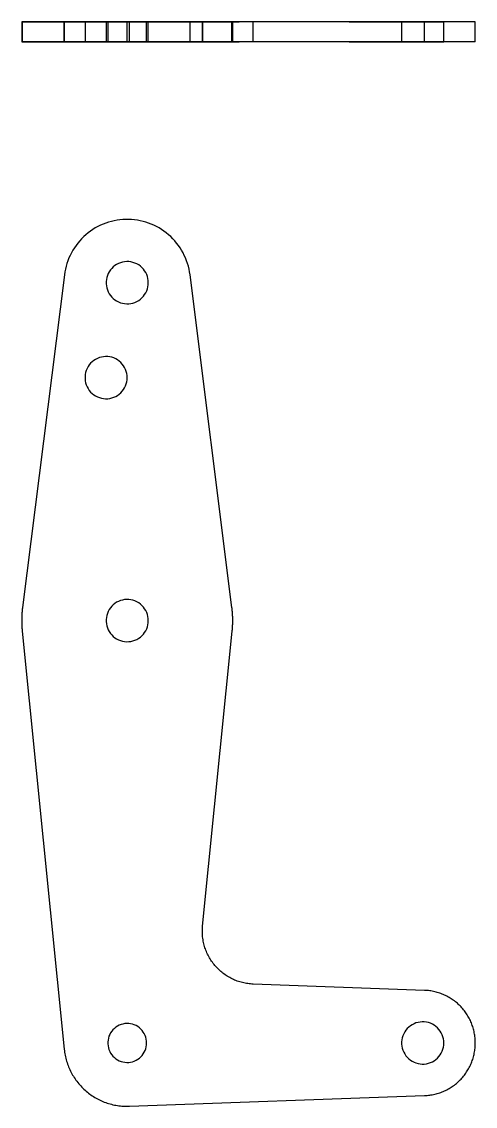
# Model space of a CAD drawing. Extents: x 0 to 1.38, y 0 to 0.99.
# Drawn here: x 0 to 0.413, y 0 to 0.988 of the extents above; entities that cross this region are included whole.
import ezdxf

# ---------------------------------------------------------------- set-up
doc = ezdxf.new("R2010")
doc.units = 0
doc.linetypes.add('HIDDEN', pattern=[0.040385, 0.026937, -0.013448])
for name, color, linetype in [('FRONT', 7, 'CONTINUOUS'), ('FRONT_HID', 7, 'HIDDEN'), ('TOP', 7, 'CONTINUOUS')]:
    doc.layers.add(name, color=color, linetype=linetype)

msp = doc.modelspace()

# ---------------------------------------------------------------- linework, layer by layer
at = {"layer": 'FRONT'}
for p, q in [((0.000754, 0.987673), (0, 0.987673)), ((0, 0.987673), (0, 0.969212)), ((0.038914, 0.987673), (0.000754, 0.987673)), ((0.000754, 0.969212), (0.000754, 0.987673)), ((0.153394, 0.987673), (0.038914, 0.987673)), ((0.038914, 0.969212), (0.038914, 0.987673)), ((0.191554, 0.987673), (0.153394, 0.987673)), ((0.153394, 0.969212), (0.153394, 0.987673)), ((0.192308, 0.987673), (0.191554, 0.987673)), ((0.191554, 0.969212), (0.191554, 0.987673)), ((0.192308, 0.969212), (0.192308, 0.987673)), ((0.211005, 0.987673), (0.192308, 0.987673)), ((0.367124, 0.987673), (0.211005, 0.987673)), ((0.211005, 0.969212), (0.211005, 0.987673)), ((0.413308, 0.987673), (0.367124, 0.987673)), ((0.367124, 0.969212), (0.367124, 0.987673)), ((0.413308, 0.969212), (0.413308, 0.987673)), ((0.000754, 0.969212), (0, 0.969212)), ((0.038914, 0.969212), (0.000754, 0.969212)), ((0.153394, 0.969212), (0.038914, 0.969212)), ((0.191554, 0.969212), (0.153394, 0.969212)), ((0.192308, 0.969212), (0.191554, 0.969212)), ((0.211005, 0.969212), (0.192308, 0.969212)), ((0.367124, 0.969212), (0.211005, 0.969212)), ((0.413308, 0.969212), (0.367124, 0.969212))]:
    msp.add_line(p, q, dxfattribs=at)
at = {"layer": 'FRONT_HID', "linetype": 'HIDDEN'}
for p, q in [((0, 0.987673), (0.000482, 0.987673)), ((0.191826, 0.987673), (0.000482, 0.987673)), ((0.000482, 0.987673), (0.038751, 0.987673)), ((0.000482, 0.969212), (0.000482, 0.987673)), ((0.000754, 0.987673), (0.191554, 0.987673)), ((0.153846, 0.987673), (0.038751, 0.987673)), ((0.038751, 0.987673), (0.098247, 0.987673)), ((0.038751, 0.969212), (0.038751, 0.987673)), ((0.038914, 0.987673), (0.153846, 0.987673)), ((0.096154, 0.987673), (0.057692, 0.987673)), ((0.057692, 0.987673), (0.096154, 0.987673)), ((0.057692, 0.987673), (0.057692, 0.969212)), ((0.115385, 0.987673), (0.076923, 0.987673)), ((0.076923, 0.987673), (0.115385, 0.987673)), ((0.115385, 0.987673), (0.076923, 0.987673)), ((0.076923, 0.987673), (0.115385, 0.987673)), ((0.076923, 0.987673), (0.076923, 0.969212)), ((0.076923, 0.987673), (0.076923, 0.969212)), ((0.113859, 0.987673), (0.078449, 0.987673)), ((0.078449, 0.987673), (0.113859, 0.987673)), ((0.078449, 0.987673), (0.078449, 0.969212)), ((0.096154, 0.969212), (0.096154, 0.987673)), ((0.098247, 0.987673), (0.153846, 0.987673)), ((0.098247, 0.987673), (0.367124, 0.987673)), ((0.098247, 0.969212), (0.098247, 0.987673)), ((0.113859, 0.969212), (0.113859, 0.987673)), ((0.115385, 0.969212), (0.115385, 0.987673)), ((0.115385, 0.969212), (0.115385, 0.987673)), ((0.153846, 0.987673), (0.153394, 0.987673)), ((0.192308, 0.987673), (0.164599, 0.987673)), ((0.164599, 0.987673), (0.16484, 0.987673)), ((0.164599, 0.987673), (0.164599, 0.969212)), ((0.16484, 0.987673), (0.191826, 0.987673)), ((0.16484, 0.969212), (0.16484, 0.987673)), ((0.191826, 0.987673), (0.192308, 0.987673)), ((0.191826, 0.969212), (0.191826, 0.987673)), ((0.319826, 0.987673), (0.31825, 0.987673)), ((0.31825, 0.987673), (0.319826, 0.987673)), ((0.321403, 0.987673), (0.319826, 0.987673)), ((0.319826, 0.987673), (0.321403, 0.987673)), ((0.32298, 0.987673), (0.321403, 0.987673)), ((0.321403, 0.987673), (0.32298, 0.987673)), ((0.324556, 0.987673), (0.32298, 0.987673)), ((0.32298, 0.987673), (0.324556, 0.987673)), ((0.326133, 0.987673), (0.324556, 0.987673)), ((0.324556, 0.987673), (0.326133, 0.987673)), ((0.327709, 0.987673), (0.326133, 0.987673)), ((0.326133, 0.987673), (0.327709, 0.987673)), ((0.329286, 0.987673), (0.327709, 0.987673)), ((0.327709, 0.987673), (0.329286, 0.987673)), ((0.330862, 0.987673), (0.329286, 0.987673)), ((0.329286, 0.987673), (0.330862, 0.987673)), ((0.332439, 0.987673), (0.330862, 0.987673)), ((0.330862, 0.987673), (0.332439, 0.987673)), ((0.334016, 0.987673), (0.332439, 0.987673)), ((0.332439, 0.987673), (0.334016, 0.987673)), ((0.335592, 0.987673), (0.334016, 0.987673)), ((0.334016, 0.987673), (0.335592, 0.987673)), ((0.337169, 0.987673), (0.335592, 0.987673)), ((0.335592, 0.987673), (0.337169, 0.987673)), ((0.338745, 0.987673), (0.337169, 0.987673)), ((0.337169, 0.987673), (0.338745, 0.987673)), ((0.340322, 0.987673), (0.338745, 0.987673)), ((0.338745, 0.987673), (0.340322, 0.987673)), ((0.341898, 0.987673), (0.340322, 0.987673)), ((0.340322, 0.987673), (0.341898, 0.987673)), ((0.343475, 0.987673), (0.341898, 0.987673)), ((0.341898, 0.987673), (0.343475, 0.987673)), ((0.345052, 0.987673), (0.343475, 0.987673)), ((0.343475, 0.987673), (0.345052, 0.987673)), ((0.346628, 0.987673), (0.345052, 0.987673)), ((0.345052, 0.987673), (0.346628, 0.987673)), ((0.384615, 0.987673), (0.346154, 0.987673)), ((0.346154, 0.987673), (0.384615, 0.987673)), ((0.346154, 0.987673), (0.346154, 0.969212)), ((0.348205, 0.987673), (0.346628, 0.987673)), ((0.346628, 0.987673), (0.348205, 0.987673)), ((0.349781, 0.987673), (0.348205, 0.987673)), ((0.348205, 0.987673), (0.349781, 0.987673)), ((0.351358, 0.987673), (0.349781, 0.987673)), ((0.349781, 0.987673), (0.351358, 0.987673)), ((0.352934, 0.987673), (0.351358, 0.987673)), ((0.351358, 0.987673), (0.352934, 0.987673)), ((0.354511, 0.987673), (0.352934, 0.987673)), ((0.352934, 0.987673), (0.354511, 0.987673)), ((0.356088, 0.987673), (0.354511, 0.987673)), ((0.354511, 0.987673), (0.356088, 0.987673)), ((0.357664, 0.987673), (0.356088, 0.987673)), ((0.356088, 0.987673), (0.357664, 0.987673)), ((0.359241, 0.987673), (0.357664, 0.987673)), ((0.357664, 0.987673), (0.359241, 0.987673)), ((0.360817, 0.987673), (0.359241, 0.987673)), ((0.359241, 0.987673), (0.360817, 0.987673)), ((0.362394, 0.987673), (0.360817, 0.987673)), ((0.360817, 0.987673), (0.362394, 0.987673)), ((0.36397, 0.987673), (0.362394, 0.987673)), ((0.362394, 0.987673), (0.36397, 0.987673)), ((0.365547, 0.987673), (0.36397, 0.987673)), ((0.36397, 0.987673), (0.365547, 0.987673)), ((0.367124, 0.987673), (0.365547, 0.987673)), ((0.365547, 0.987673), (0.367124, 0.987673)), ((0.384615, 0.969212), (0.384615, 0.987673)), ((0, 0.969212), (0.000482, 0.969212)), ((0.191826, 0.969212), (0.000482, 0.969212)), ((0.000482, 0.969212), (0.038751, 0.969212)), ((0.000754, 0.969212), (0.191554, 0.969212)), ((0.153846, 0.969212), (0.038751, 0.969212)), ((0.038751, 0.969212), (0.098247, 0.969212)), ((0.038914, 0.969212), (0.153846, 0.969212)), ((0.096154, 0.969212), (0.057692, 0.969212)), ((0.057692, 0.969212), (0.096154, 0.969212)), ((0.115385, 0.969212), (0.076923, 0.969212)), ((0.076923, 0.969212), (0.115385, 0.969212)), ((0.115385, 0.969212), (0.076923, 0.969212)), ((0.076923, 0.969212), (0.115385, 0.969212)), ((0.113859, 0.969212), (0.078449, 0.969212)), ((0.078449, 0.969212), (0.113859, 0.969212)), ((0.098247, 0.969212), (0.153846, 0.969212)), ((0.098247, 0.969212), (0.367124, 0.969212)), ((0.153846, 0.969212), (0.153394, 0.969212)), ((0.192308, 0.969212), (0.164599, 0.969212)), ((0.164599, 0.969212), (0.16484, 0.969212)), ((0.16484, 0.969212), (0.191826, 0.969212)), ((0.191826, 0.969212), (0.192308, 0.969212)), ((0.319826, 0.969212), (0.31825, 0.969212)), ((0.31825, 0.969212), (0.319826, 0.969212)), ((0.321403, 0.969212), (0.319826, 0.969212)), ((0.319826, 0.969212), (0.321403, 0.969212)), ((0.32298, 0.969212), (0.321403, 0.969212)), ((0.321403, 0.969212), (0.32298, 0.969212)), ((0.324556, 0.969212), (0.32298, 0.969212)), ((0.32298, 0.969212), (0.324556, 0.969212)), ((0.326133, 0.969212), (0.324556, 0.969212)), ((0.324556, 0.969212), (0.326133, 0.969212)), ((0.327709, 0.969212), (0.326133, 0.969212)), ((0.326133, 0.969212), (0.327709, 0.969212)), ((0.329286, 0.969212), (0.327709, 0.969212)), ((0.327709, 0.969212), (0.329286, 0.969212)), ((0.330862, 0.969212), (0.329286, 0.969212)), ((0.329286, 0.969212), (0.330862, 0.969212)), ((0.332439, 0.969212), (0.330862, 0.969212)), ((0.330862, 0.969212), (0.332439, 0.969212)), ((0.334016, 0.969212), (0.332439, 0.969212)), ((0.332439, 0.969212), (0.334016, 0.969212)), ((0.335592, 0.969212), (0.334016, 0.969212)), ((0.334016, 0.969212), (0.335592, 0.969212)), ((0.337169, 0.969212), (0.335592, 0.969212)), ((0.335592, 0.969212), (0.337169, 0.969212)), ((0.338745, 0.969212), (0.337169, 0.969212)), ((0.337169, 0.969212), (0.338745, 0.969212)), ((0.340322, 0.969212), (0.338745, 0.969212)), ((0.338745, 0.969212), (0.340322, 0.969212)), ((0.341898, 0.969212), (0.340322, 0.969212)), ((0.340322, 0.969212), (0.341898, 0.969212)), ((0.343475, 0.969212), (0.341898, 0.969212)), ((0.341898, 0.969212), (0.343475, 0.969212)), ((0.345052, 0.969212), (0.343475, 0.969212)), ((0.343475, 0.969212), (0.345052, 0.969212)), ((0.346628, 0.969212), (0.345052, 0.969212)), ((0.345052, 0.969212), (0.346628, 0.969212)), ((0.384615, 0.969212), (0.346154, 0.969212)), ((0.346154, 0.969212), (0.384615, 0.969212)), ((0.348205, 0.969212), (0.346628, 0.969212)), ((0.346628, 0.969212), (0.348205, 0.969212)), ((0.349781, 0.969212), (0.348205, 0.969212)), ((0.348205, 0.969212), (0.349781, 0.969212)), ((0.351358, 0.969212), (0.349781, 0.969212)), ((0.349781, 0.969212), (0.351358, 0.969212)), ((0.352934, 0.969212), (0.351358, 0.969212)), ((0.351358, 0.969212), (0.352934, 0.969212)), ((0.354511, 0.969212), (0.352934, 0.969212)), ((0.352934, 0.969212), (0.354511, 0.969212)), ((0.356088, 0.969212), (0.354511, 0.969212)), ((0.354511, 0.969212), (0.356088, 0.969212)), ((0.357664, 0.969212), (0.356088, 0.969212)), ((0.356088, 0.969212), (0.357664, 0.969212)), ((0.359241, 0.969212), (0.357664, 0.969212)), ((0.357664, 0.969212), (0.359241, 0.969212)), ((0.360817, 0.969212), (0.359241, 0.969212)), ((0.359241, 0.969212), (0.360817, 0.969212)), ((0.362394, 0.969212), (0.360817, 0.969212)), ((0.360817, 0.969212), (0.362394, 0.969212)), ((0.36397, 0.969212), (0.362394, 0.969212)), ((0.362394, 0.969212), (0.36397, 0.969212)), ((0.365547, 0.969212), (0.36397, 0.969212)), ((0.36397, 0.969212), (0.365547, 0.969212)), ((0.367124, 0.969212), (0.365547, 0.969212)), ((0.365547, 0.969212), (0.367124, 0.969212))]:
    msp.add_line(p, q, dxfattribs=at)
at = {"layer": 'TOP'}
for p, q in [((0.06942, 0.80112), (0.067103, 0.79984)), ((0.071793, 0.802293), (0.06942, 0.80112)), ((0.074217, 0.803355), (0.071793, 0.802293)), ((0.076688, 0.804305), (0.074217, 0.803355)), ((0.0792, 0.805141), (0.076688, 0.804305)), ((0.081747, 0.805861), (0.0792, 0.805141)), ((0.084325, 0.806463), (0.081747, 0.805861)), ((0.086928, 0.806946), (0.084325, 0.806463)), ((0.08955, 0.807309), (0.086928, 0.806946)), ((0.092186, 0.807552), (0.08955, 0.807309)), ((0.09483, 0.807673), (0.092186, 0.807552)), ((0.097477, 0.807673), (0.09483, 0.807673)), ((0.100122, 0.807552), (0.097477, 0.807673)), ((0.102758, 0.807309), (0.100122, 0.807552)), ((0.10538, 0.806946), (0.102758, 0.807309)), ((0.107983, 0.806463), (0.10538, 0.806946)), ((0.11056, 0.805861), (0.107983, 0.806463)), ((0.113108, 0.805141), (0.11056, 0.805861)), ((0.11562, 0.804305), (0.113108, 0.805141)), ((0.11809, 0.803355), (0.11562, 0.804305)), ((0.120515, 0.802293), (0.11809, 0.803355)), ((0.122888, 0.80112), (0.120515, 0.802293)), ((0.125205, 0.79984), (0.122888, 0.80112)), ((0.056528, 0.791927), (0.054646, 0.790065)), ((0.058493, 0.7937), (0.056528, 0.791927)), ((0.060537, 0.795382), (0.058493, 0.7937)), ((0.062657, 0.796968), (0.060537, 0.795382)), ((0.064847, 0.798455), (0.062657, 0.796968)), ((0.067103, 0.79984), (0.064847, 0.798455)), ((0.127461, 0.798455), (0.125205, 0.79984)), ((0.129651, 0.796968), (0.127461, 0.798455)), ((0.13177, 0.795382), (0.129651, 0.796968)), ((0.133815, 0.7937), (0.13177, 0.795382)), ((0.13578, 0.791927), (0.133815, 0.7937)), ((0.137662, 0.790065), (0.13578, 0.791927)), ((0.04803, 0.781816), (0.046621, 0.779575)), ((0.04954, 0.78399), (0.04803, 0.781816)), ((0.051149, 0.786092), (0.04954, 0.78399)), ((0.052852, 0.788119), (0.051149, 0.786092)), ((0.054646, 0.790065), (0.052852, 0.788119)), ((0.139456, 0.788119), (0.137662, 0.790065)), ((0.141159, 0.786092), (0.139456, 0.788119)), ((0.142768, 0.78399), (0.141159, 0.786092)), ((0.144278, 0.781816), (0.142768, 0.78399)), ((0.145687, 0.779575), (0.144278, 0.781816)), ((0.04303, 0.772497), (0.042054, 0.770037)), ((0.044119, 0.774911), (0.04303, 0.772497)), ((0.045316, 0.777271), (0.044119, 0.774911)), ((0.046621, 0.779575), (0.045316, 0.777271)), ((0.146991, 0.777271), (0.145687, 0.779575)), ((0.148189, 0.774911), (0.146991, 0.777271)), ((0.149277, 0.772497), (0.148189, 0.774911)), ((0.150253, 0.770037), (0.149277, 0.772497)), ((0.039816, 0.762423), (0.039305, 0.759826)), ((0.040445, 0.764994), (0.039816, 0.762423)), ((0.041192, 0.767534), (0.040445, 0.764994)), ((0.042054, 0.770037), (0.041192, 0.767534)), ((0.080824, 0.761608), (0.079744, 0.760024)), ((0.082057, 0.763076), (0.080824, 0.761608)), ((0.083429, 0.764415), (0.082057, 0.763076)), ((0.084928, 0.76561), (0.083429, 0.764415)), ((0.086538, 0.76665), (0.084928, 0.76561)), ((0.088244, 0.767525), (0.086538, 0.76665)), ((0.090029, 0.768226), (0.088244, 0.767525)), ((0.091875, 0.768745), (0.090029, 0.768226)), ((0.093763, 0.769078), (0.091875, 0.768745)), ((0.095674, 0.769221), (0.093763, 0.769078)), ((0.097591, 0.769173), (0.095674, 0.769221)), ((0.099493, 0.768935), (0.097591, 0.769173)), ((0.101362, 0.768508), (0.099493, 0.768935)), ((0.10318, 0.767898), (0.101362, 0.768508)), ((0.104927, 0.767109), (0.10318, 0.767898)), ((0.106587, 0.76615), (0.104927, 0.767109)), ((0.108144, 0.765031), (0.106587, 0.76615)), ((0.109581, 0.763763), (0.108144, 0.765031)), ((0.110885, 0.762357), (0.109581, 0.763763)), ((0.112043, 0.760829), (0.110885, 0.762357)), ((0.113043, 0.759193), (0.112043, 0.760829)), ((0.151116, 0.767534), (0.150253, 0.770037)), ((0.151862, 0.764994), (0.151116, 0.767534)), ((0.152492, 0.762423), (0.151862, 0.764994)), ((0.153003, 0.759826), (0.152492, 0.762423)), ((0.038914, 0.757208), (0.000754, 0.454323)), ((0.039305, 0.759826), (0.038914, 0.757208)), ((0.077138, 0.752862), (0.076947, 0.750955)), ((0.076947, 0.750955), (0.076947, 0.749038)), ((0.077518, 0.754741), (0.077138, 0.752862)), ((0.078083, 0.756573), (0.077518, 0.754741)), ((0.078828, 0.75834), (0.078083, 0.756573)), ((0.079744, 0.760024), (0.078828, 0.75834)), ((0.113875, 0.757466), (0.113043, 0.759193)), ((0.11453, 0.755665), (0.113875, 0.757466)), ((0.115003, 0.753807), (0.11453, 0.755665)), ((0.115289, 0.751911), (0.115003, 0.753807)), ((0.115385, 0.749996), (0.115289, 0.751911)), ((0.153394, 0.757208), (0.153003, 0.759826)), ((0.191554, 0.454323), (0.153394, 0.757208)), ((0.076947, 0.749038), (0.077138, 0.74713)), ((0.077138, 0.74713), (0.077518, 0.745251)), ((0.077518, 0.745251), (0.078083, 0.743419)), ((0.078083, 0.743419), (0.078828, 0.741652)), ((0.078828, 0.741652), (0.079744, 0.739969)), ((0.112043, 0.739163), (0.113043, 0.740799)), ((0.113043, 0.740799), (0.113875, 0.742526)), ((0.113875, 0.742526), (0.11453, 0.744328)), ((0.11453, 0.744328), (0.115003, 0.746186)), ((0.115003, 0.746186), (0.115289, 0.748081)), ((0.115289, 0.748081), (0.115385, 0.749996)), ((0.079744, 0.739969), (0.080824, 0.738385)), ((0.080824, 0.738385), (0.082057, 0.736916)), ((0.082057, 0.736916), (0.083429, 0.735577)), ((0.083429, 0.735577), (0.084928, 0.734382)), ((0.084928, 0.734382), (0.086538, 0.733342)), ((0.086538, 0.733342), (0.088244, 0.732467)), ((0.088244, 0.732467), (0.090029, 0.731767)), ((0.090029, 0.731767), (0.091875, 0.731248)), ((0.091875, 0.731248), (0.093763, 0.730915)), ((0.093763, 0.730915), (0.095674, 0.730771)), ((0.097591, 0.730819), (0.099493, 0.731058)), ((0.099493, 0.731058), (0.101362, 0.731484)), ((0.101362, 0.731484), (0.10318, 0.732095)), ((0.10318, 0.732095), (0.104927, 0.732883)), ((0.104927, 0.732883), (0.106587, 0.733842)), ((0.106587, 0.733842), (0.108144, 0.734961)), ((0.108144, 0.734961), (0.109581, 0.736229)), ((0.109581, 0.736229), (0.110885, 0.737635)), ((0.110885, 0.737635), (0.112043, 0.739163)), ((0.095674, 0.730771), (0.097591, 0.730819)), ((0.070798, 0.681764), (0.069014, 0.681064)), ((0.072644, 0.682283), (0.070798, 0.681764)), ((0.074532, 0.682616), (0.072644, 0.682283)), ((0.076444, 0.682759), (0.074532, 0.682616)), ((0.07836, 0.682712), (0.076444, 0.682759)), ((0.080262, 0.682473), (0.07836, 0.682712)), ((0.082132, 0.682047), (0.080262, 0.682473)), ((0.083949, 0.681436), (0.082132, 0.682047)), ((0.059597, 0.671879), (0.058852, 0.670112)), ((0.060514, 0.673562), (0.059597, 0.671879)), ((0.061594, 0.675146), (0.060514, 0.673562)), ((0.062826, 0.676615), (0.061594, 0.675146)), ((0.064198, 0.677953), (0.062826, 0.676615)), ((0.065697, 0.679149), (0.064198, 0.677953)), ((0.067308, 0.680189), (0.065697, 0.679149)), ((0.069014, 0.681064), (0.067308, 0.680189)), ((0.085696, 0.680648), (0.083949, 0.681436)), ((0.087357, 0.679689), (0.085696, 0.680648)), ((0.088913, 0.67857), (0.087357, 0.679689)), ((0.090351, 0.677301), (0.088913, 0.67857)), ((0.091655, 0.675896), (0.090351, 0.677301)), ((0.092812, 0.674368), (0.091655, 0.675896)), ((0.093812, 0.672732), (0.092812, 0.674368)), ((0.094644, 0.671005), (0.093812, 0.672732)), ((0.057907, 0.666401), (0.057716, 0.664493)), ((0.057716, 0.664493), (0.057716, 0.662576)), ((0.057716, 0.662576), (0.057907, 0.660668)), ((0.058287, 0.66828), (0.057907, 0.666401)), ((0.058852, 0.670112), (0.058287, 0.66828)), ((0.095299, 0.669203), (0.094644, 0.671005)), ((0.095773, 0.667345), (0.095299, 0.669203)), ((0.096058, 0.665449), (0.095773, 0.667345)), ((0.096154, 0.663535), (0.096058, 0.665449)), ((0.096058, 0.66162), (0.096154, 0.663535)), ((0.057907, 0.660668), (0.058287, 0.658789)), ((0.058287, 0.658789), (0.058852, 0.656957)), ((0.058852, 0.656957), (0.059597, 0.655191)), ((0.059597, 0.655191), (0.060514, 0.653507)), ((0.060514, 0.653507), (0.061594, 0.651923)), ((0.061594, 0.651923), (0.062826, 0.650454)), ((0.091655, 0.651173), (0.092812, 0.652702)), ((0.092812, 0.652702), (0.093812, 0.654337)), ((0.093812, 0.654337), (0.094644, 0.656065)), ((0.094644, 0.656065), (0.095299, 0.657866)), ((0.095299, 0.657866), (0.095773, 0.659724)), ((0.095773, 0.659724), (0.096058, 0.66162)), ((0.062826, 0.650454), (0.064198, 0.649116)), ((0.064198, 0.649116), (0.065697, 0.64792)), ((0.065697, 0.64792), (0.067308, 0.64688)), ((0.067308, 0.64688), (0.069014, 0.646006)), ((0.069014, 0.646006), (0.070798, 0.645305)), ((0.070798, 0.645305), (0.072644, 0.644786)), ((0.072644, 0.644786), (0.074532, 0.644453)), ((0.074532, 0.644453), (0.076444, 0.64431)), ((0.076444, 0.64431), (0.07836, 0.644358)), ((0.07836, 0.644358), (0.080262, 0.644596)), ((0.080262, 0.644596), (0.082132, 0.645023)), ((0.082132, 0.645023), (0.083949, 0.645633)), ((0.083949, 0.645633), (0.085696, 0.646422)), ((0.085696, 0.646422), (0.087357, 0.64738)), ((0.087357, 0.64738), (0.088913, 0.648499)), ((0.088913, 0.648499), (0.090351, 0.649768)), ((0.090351, 0.649768), (0.091655, 0.651173)), ((0.082057, 0.455384), (0.080824, 0.453915)), ((0.083429, 0.456723), (0.082057, 0.455384)), ((0.084928, 0.457918), (0.083429, 0.456723)), ((0.086538, 0.458958), (0.084928, 0.457918)), ((0.088244, 0.459833), (0.086538, 0.458958)), ((0.090029, 0.460533), (0.088244, 0.459833)), ((0.091875, 0.461052), (0.090029, 0.460533)), ((0.093763, 0.461385), (0.091875, 0.461052)), ((0.095674, 0.461529), (0.093763, 0.461385)), ((0.097591, 0.461481), (0.095674, 0.461529)), ((0.099493, 0.461242), (0.097591, 0.461481)), ((0.101362, 0.460816), (0.099493, 0.461242)), ((0.10318, 0.460205), (0.101362, 0.460816)), ((0.104927, 0.459417), (0.10318, 0.460205)), ((0.106587, 0.458458), (0.104927, 0.459417)), ((0.108144, 0.457339), (0.106587, 0.458458)), ((0.109581, 0.456071), (0.108144, 0.457339)), ((0.110885, 0.454665), (0.109581, 0.456071)), ((0.112043, 0.453137), (0.110885, 0.454665)), ((0.00003, 0.444718), (0.000022, 0.444374)), ((0.00004, 0.445062), (0.00003, 0.444718)), ((0.00005, 0.445406), (0.00004, 0.445062)), ((0.000062, 0.44575), (0.00005, 0.445406)), ((0.000075, 0.446094), (0.000062, 0.44575)), ((0.000089, 0.446438), (0.000075, 0.446094)), ((0.000104, 0.446781), (0.000089, 0.446438)), ((0.000121, 0.447125), (0.000104, 0.446781)), ((0.000139, 0.447469), (0.000121, 0.447125)), ((0.000158, 0.447812), (0.000139, 0.447469)), ((0.000178, 0.448156), (0.000158, 0.447812)), ((0.0002, 0.4485), (0.000178, 0.448156)), ((0.000223, 0.448843), (0.0002, 0.4485)), ((0.000247, 0.449186), (0.000223, 0.448843)), ((0.000272, 0.449529), (0.000247, 0.449186)), ((0.000298, 0.449873), (0.000272, 0.449529)), ((0.000326, 0.450216), (0.000298, 0.449873)), ((0.000355, 0.450559), (0.000326, 0.450216)), ((0.000385, 0.450901), (0.000355, 0.450559)), ((0.000417, 0.451244), (0.000385, 0.450901)), ((0.000449, 0.451587), (0.000417, 0.451244)), ((0.000483, 0.451929), (0.000449, 0.451587)), ((0.000518, 0.452272), (0.000483, 0.451929)), ((0.000554, 0.452614), (0.000518, 0.452272)), ((0.000592, 0.452956), (0.000554, 0.452614)), ((0.000631, 0.453298), (0.000592, 0.452956)), ((0.000671, 0.45364), (0.000631, 0.453298)), ((0.000712, 0.453982), (0.000671, 0.45364)), ((0.000754, 0.454323), (0.000712, 0.453982)), ((0.077138, 0.44517), (0.076947, 0.443262)), ((0.077518, 0.447049), (0.077138, 0.44517)), ((0.078083, 0.448881), (0.077518, 0.447049)), ((0.078828, 0.450648), (0.078083, 0.448881)), ((0.079744, 0.452331), (0.078828, 0.450648)), ((0.080824, 0.453915), (0.079744, 0.452331)), ((0.113043, 0.451501), (0.112043, 0.453137)), ((0.113875, 0.449774), (0.113043, 0.451501)), ((0.11453, 0.447972), (0.113875, 0.449774)), ((0.115003, 0.446114), (0.11453, 0.447972)), ((0.115289, 0.444219), (0.115003, 0.446114)), ((0.191577, 0.454133), (0.191554, 0.454323)), ((0.191601, 0.453943), (0.191577, 0.454133)), ((0.191624, 0.453753), (0.191601, 0.453943)), ((0.191646, 0.453564), (0.191624, 0.453753)), ((0.191668, 0.453374), (0.191646, 0.453564)), ((0.19169, 0.453184), (0.191668, 0.453374)), ((0.191712, 0.452993), (0.19169, 0.453184)), ((0.191733, 0.452803), (0.191712, 0.452993)), ((0.191753, 0.452613), (0.191733, 0.452803)), ((0.191774, 0.452423), (0.191753, 0.452613)), ((0.191794, 0.452233), (0.191774, 0.452423)), ((0.191813, 0.452042), (0.191794, 0.452233)), ((0.191832, 0.451852), (0.191813, 0.452042)), ((0.191851, 0.451662), (0.191832, 0.451852)), ((0.19187, 0.451471), (0.191851, 0.451662)), ((0.191888, 0.451281), (0.19187, 0.451471)), ((0.191905, 0.451091), (0.191888, 0.451281)), ((0.191923, 0.4509), (0.191905, 0.451091)), ((0.19194, 0.450709), (0.191923, 0.4509)), ((0.191956, 0.450519), (0.19194, 0.450709)), ((0.191972, 0.450328), (0.191956, 0.450519)), ((0.191988, 0.450138), (0.191972, 0.450328)), ((0.192003, 0.449947), (0.191988, 0.450138)), ((0.192018, 0.449756), (0.192003, 0.449947)), ((0.192033, 0.449566), (0.192018, 0.449756)), ((0.192047, 0.449375), (0.192033, 0.449566)), ((0.192061, 0.449184), (0.192047, 0.449375)), ((0.192075, 0.448993), (0.192061, 0.449184)), ((0.192088, 0.448802), (0.192075, 0.448993)), ((0.192101, 0.448612), (0.192088, 0.448802)), ((0.192113, 0.448421), (0.192101, 0.448612)), ((0.192125, 0.44823), (0.192113, 0.448421)), ((0.192137, 0.448039), (0.192125, 0.44823)), ((0.192148, 0.447848), (0.192137, 0.448039)), ((0.192159, 0.447657), (0.192148, 0.447848)), ((0.192169, 0.447466), (0.192159, 0.447657)), ((0.192179, 0.447275), (0.192169, 0.447466)), ((0.192189, 0.447084), (0.192179, 0.447275)), ((0.192198, 0.446893), (0.192189, 0.447084)), ((0.192207, 0.446702), (0.192198, 0.446893)), ((0.192216, 0.446511), (0.192207, 0.446702)), ((0.192224, 0.44632), (0.192216, 0.446511)), ((0.192232, 0.446128), (0.192224, 0.44632)), ((0.192239, 0.445937), (0.192232, 0.446128)), ((0.192246, 0.445746), (0.192239, 0.445937)), ((0.192253, 0.445555), (0.192246, 0.445746)), ((0.192259, 0.445364), (0.192253, 0.445555)), ((0.192265, 0.445173), (0.192259, 0.445364)), ((0.19227, 0.444981), (0.192265, 0.445173)), ((0.192276, 0.44479), (0.19227, 0.444981)), ((0.19228, 0.444599), (0.192276, 0.44479)), ((0.192285, 0.444408), (0.19228, 0.444599)), ((0.000001, 0.442653), (0, 0.442309)), ((0, 0.442309), (0.000001, 0.441965)), ((0.000002, 0.442997), (0.000001, 0.442653)), ((0.000001, 0.441965), (0.000002, 0.441621)), ((0.000006, 0.443341), (0.000002, 0.442997)), ((0.000002, 0.441621), (0.000005, 0.441276)), ((0.000005, 0.441276), (0.00001, 0.440932)), ((0.00001, 0.443686), (0.000006, 0.443341)), ((0.000015, 0.44403), (0.00001, 0.443686)), ((0.00001, 0.440932), (0.000015, 0.440588)), ((0.000022, 0.444374), (0.000015, 0.44403)), ((0.000015, 0.440588), (0.000022, 0.440244)), ((0.000022, 0.440244), (0.00003, 0.4399)), ((0.00003, 0.4399), (0.000039, 0.439556)), ((0.000039, 0.439556), (0.00005, 0.439212)), ((0.00005, 0.439212), (0.000061, 0.438868)), ((0.000061, 0.438868), (0.000074, 0.438524)), ((0.000074, 0.438524), (0.000088, 0.43818)), ((0.000088, 0.43818), (0.000104, 0.437836)), ((0.000104, 0.437836), (0.00012, 0.437493)), ((0.00012, 0.437493), (0.000138, 0.437149)), ((0.000138, 0.437149), (0.000157, 0.436805)), ((0.000157, 0.436805), (0.000178, 0.436462)), ((0.000178, 0.436462), (0.000199, 0.436118)), ((0.000199, 0.436118), (0.000222, 0.435775)), ((0.000222, 0.435775), (0.000246, 0.435432)), ((0.000246, 0.435432), (0.000271, 0.435088)), ((0.000271, 0.435088), (0.000298, 0.434745)), ((0.000298, 0.434745), (0.000325, 0.434402)), ((0.076947, 0.443262), (0.076947, 0.441345)), ((0.076947, 0.441345), (0.077138, 0.439438)), ((0.077138, 0.439438), (0.077518, 0.437559)), ((0.077518, 0.437559), (0.078083, 0.435727)), ((0.078083, 0.435727), (0.078828, 0.43396)), ((0.113043, 0.433107), (0.113875, 0.434834)), ((0.113875, 0.434834), (0.11453, 0.436635)), ((0.11453, 0.436635), (0.115003, 0.438493)), ((0.115003, 0.438493), (0.115289, 0.440389)), ((0.115385, 0.442304), (0.115289, 0.444219)), ((0.115289, 0.440389), (0.115385, 0.442304)), ((0.191992, 0.434515), (0.192004, 0.434668)), ((0.192004, 0.434668), (0.192016, 0.43482)), ((0.192016, 0.43482), (0.192028, 0.434973)), ((0.192028, 0.434973), (0.192039, 0.435125)), ((0.192039, 0.435125), (0.192051, 0.435278)), ((0.192051, 0.435278), (0.192062, 0.43543)), ((0.192062, 0.43543), (0.192072, 0.435583)), ((0.192072, 0.435583), (0.192083, 0.435735)), ((0.192083, 0.435735), (0.192093, 0.435888)), ((0.192093, 0.435888), (0.192103, 0.43604)), ((0.192103, 0.43604), (0.192113, 0.436193)), ((0.192113, 0.436193), (0.192123, 0.436345)), ((0.192123, 0.436345), (0.192132, 0.436498)), ((0.192132, 0.436498), (0.192141, 0.436651)), ((0.192141, 0.436651), (0.19215, 0.436803)), ((0.19215, 0.436803), (0.192159, 0.436956)), ((0.192159, 0.436956), (0.192167, 0.437108)), ((0.192167, 0.437108), (0.192175, 0.437261)), ((0.192175, 0.437261), (0.192183, 0.437414)), ((0.192183, 0.437414), (0.192191, 0.437566)), ((0.192191, 0.437566), (0.192198, 0.437719)), ((0.192198, 0.437719), (0.192205, 0.437872)), ((0.192205, 0.437872), (0.192212, 0.438025)), ((0.192212, 0.438025), (0.192219, 0.438177)), ((0.192219, 0.438177), (0.192226, 0.43833)), ((0.192226, 0.43833), (0.192232, 0.438483)), ((0.192232, 0.438483), (0.192238, 0.438636)), ((0.192238, 0.438636), (0.192243, 0.438788)), ((0.192243, 0.438788), (0.192249, 0.438941)), ((0.192249, 0.438941), (0.192254, 0.439094)), ((0.192254, 0.439094), (0.192259, 0.439247)), ((0.192259, 0.439247), (0.192264, 0.4394)), ((0.192264, 0.4394), (0.192268, 0.439552)), ((0.192268, 0.439552), (0.192273, 0.439705)), ((0.192273, 0.439705), (0.192277, 0.439858)), ((0.192277, 0.439858), (0.19228, 0.440011)), ((0.19228, 0.440011), (0.192284, 0.440164)), ((0.192284, 0.440164), (0.192287, 0.440317)), ((0.192289, 0.444217), (0.192285, 0.444408)), ((0.192287, 0.440317), (0.19229, 0.440469)), ((0.192292, 0.444025), (0.192289, 0.444217)), ((0.19229, 0.440469), (0.192293, 0.440622)), ((0.192296, 0.443834), (0.192292, 0.444025)), ((0.192293, 0.440622), (0.192296, 0.440775)), ((0.192298, 0.443643), (0.192296, 0.443834)), ((0.192296, 0.440775), (0.192298, 0.440928)), ((0.192301, 0.443452), (0.192298, 0.443643)), ((0.192298, 0.440928), (0.1923, 0.441081)), ((0.1923, 0.441081), (0.192302, 0.441234)), ((0.192303, 0.44326), (0.192301, 0.443452)), ((0.192302, 0.441234), (0.192303, 0.441387)), ((0.192305, 0.443069), (0.192303, 0.44326)), ((0.192303, 0.441387), (0.192305, 0.441539)), ((0.192306, 0.442878), (0.192305, 0.443069)), ((0.192305, 0.441539), (0.192306, 0.441692)), ((0.192307, 0.442686), (0.192306, 0.442878)), ((0.192306, 0.441692), (0.192307, 0.441845)), ((0.192308, 0.442495), (0.192307, 0.442686)), ((0.192307, 0.441998), (0.192308, 0.442151)), ((0.192307, 0.441845), (0.192307, 0.441998)), ((0.192308, 0.442304), (0.192308, 0.442495)), ((0.192308, 0.442151), (0.192308, 0.442304)), ((0.000325, 0.434402), (0.000354, 0.434059)), ((0.000354, 0.434059), (0.000384, 0.433716)), ((0.000384, 0.433716), (0.000416, 0.433374)), ((0.000416, 0.433374), (0.000448, 0.433031)), ((0.000448, 0.433031), (0.000482, 0.432688)), ((0.000482, 0.432688), (0.038751, 0.051919)), ((0.078828, 0.43396), (0.079744, 0.432276)), ((0.079744, 0.432276), (0.080824, 0.430692)), ((0.080824, 0.430692), (0.082057, 0.429224)), ((0.082057, 0.429224), (0.083429, 0.427885)), ((0.083429, 0.427885), (0.084928, 0.42669)), ((0.084928, 0.42669), (0.086538, 0.42565)), ((0.086538, 0.42565), (0.088244, 0.424775)), ((0.088244, 0.424775), (0.090029, 0.424074)), ((0.10318, 0.424402), (0.104927, 0.425191)), ((0.104927, 0.425191), (0.106587, 0.42615)), ((0.106587, 0.42615), (0.108144, 0.427269)), ((0.108144, 0.427269), (0.109581, 0.428537)), ((0.109581, 0.428537), (0.110885, 0.429943)), ((0.110885, 0.429943), (0.112043, 0.431471)), ((0.112043, 0.431471), (0.113043, 0.433107)), ((0.16484, 0.164186), (0.191826, 0.432688)), ((0.191826, 0.432688), (0.191841, 0.432841)), ((0.191841, 0.432841), (0.191856, 0.432993)), ((0.191856, 0.432993), (0.19187, 0.433145)), ((0.19187, 0.433145), (0.191885, 0.433297)), ((0.191885, 0.433297), (0.191899, 0.433449)), ((0.191899, 0.433449), (0.191913, 0.433602)), ((0.191913, 0.433602), (0.191927, 0.433754)), ((0.191927, 0.433754), (0.19194, 0.433906)), ((0.19194, 0.433906), (0.191954, 0.434058)), ((0.191954, 0.434058), (0.191966, 0.434211)), ((0.191966, 0.434211), (0.191979, 0.434363)), ((0.191979, 0.434363), (0.191992, 0.434515)), ((0.090029, 0.424074), (0.091875, 0.423555)), ((0.091875, 0.423555), (0.093763, 0.423222)), ((0.093763, 0.423222), (0.095674, 0.423079)), ((0.095674, 0.423079), (0.097591, 0.423127)), ((0.097591, 0.423127), (0.099493, 0.423365)), ((0.099493, 0.423365), (0.101362, 0.423792)), ((0.101362, 0.423792), (0.10318, 0.424402)), ((0.164599, 0.159196), (0.164611, 0.160446)), ((0.16462, 0.157947), (0.164599, 0.159196)), ((0.164611, 0.160446), (0.164655, 0.161694)), ((0.164655, 0.161694), (0.164731, 0.162941)), ((0.164731, 0.162941), (0.16484, 0.164186)), ((0.164673, 0.156699), (0.16462, 0.157947)), ((0.164759, 0.155452), (0.164673, 0.156699)), ((0.164876, 0.154208), (0.164759, 0.155452)), ((0.165026, 0.152968), (0.164876, 0.154208)), ((0.165209, 0.151732), (0.165026, 0.152968)), ((0.165423, 0.150501), (0.165209, 0.151732)), ((0.165669, 0.149276), (0.165423, 0.150501)), ((0.165947, 0.148058), (0.165669, 0.149276)), ((0.166256, 0.146847), (0.165947, 0.148058)), ((0.166596, 0.145645), (0.166256, 0.146847)), ((0.166968, 0.144452), (0.166596, 0.145645)), ((0.16737, 0.14327), (0.166968, 0.144452)), ((0.167803, 0.142098), (0.16737, 0.14327)), ((0.168267, 0.140937), (0.167803, 0.142098)), ((0.16876, 0.139789), (0.168267, 0.140937)), ((0.169283, 0.138655), (0.16876, 0.139789)), ((0.169835, 0.137534), (0.169283, 0.138655)), ((0.170416, 0.136428), (0.169835, 0.137534)), ((0.171025, 0.135337), (0.170416, 0.136428)), ((0.171663, 0.134262), (0.171025, 0.135337)), ((0.172328, 0.133205), (0.171663, 0.134262)), ((0.173021, 0.132165), (0.172328, 0.133205)), ((0.17374, 0.131143), (0.173021, 0.132165)), ((0.174485, 0.130141), (0.17374, 0.131143)), ((0.175257, 0.129158), (0.174485, 0.130141)), ((0.176053, 0.128195), (0.175257, 0.129158)), ((0.176874, 0.127253), (0.176053, 0.128195)), ((0.17772, 0.126333), (0.176874, 0.127253)), ((0.178588, 0.125435), (0.17772, 0.126333)), ((0.17948, 0.124561), (0.178588, 0.125435)), ((0.180395, 0.123709), (0.17948, 0.124561)), ((0.181331, 0.122882), (0.180395, 0.123709)), ((0.182288, 0.122079), (0.181331, 0.122882)), ((0.183266, 0.121301), (0.182288, 0.122079)), ((0.184263, 0.120549), (0.183266, 0.121301)), ((0.18528, 0.119823), (0.184263, 0.120549)), ((0.186316, 0.119123), (0.18528, 0.119823)), ((0.187369, 0.118451), (0.186316, 0.119123)), ((0.188439, 0.117806), (0.187369, 0.118451)), ((0.189525, 0.117189), (0.188439, 0.117806)), ((0.190628, 0.116601), (0.189525, 0.117189)), ((0.191745, 0.116041), (0.190628, 0.116601)), ((0.192876, 0.115511), (0.191745, 0.116041)), ((0.19402, 0.11501), (0.192876, 0.115511)), ((0.195178, 0.114539), (0.19402, 0.11501)), ((0.196347, 0.114098), (0.195178, 0.114539)), ((0.197527, 0.113687), (0.196347, 0.114098)), ((0.198717, 0.113308), (0.197527, 0.113687)), ((0.199917, 0.112959), (0.198717, 0.113308)), ((0.201125, 0.112642), (0.199917, 0.112959)), ((0.202342, 0.112356), (0.201125, 0.112642)), ((0.203565, 0.112101), (0.202342, 0.112356)), ((0.204794, 0.111879), (0.203565, 0.112101)), ((0.206029, 0.111689), (0.204794, 0.111879)), ((0.207269, 0.11153), (0.206029, 0.111689)), ((0.208512, 0.111404), (0.207269, 0.11153)), ((0.209757, 0.11131), (0.208512, 0.111404)), ((0.211005, 0.111249), (0.209757, 0.11131)), ((0.367124, 0.10558), (0.211005, 0.111249)), ((0.368289, 0.105523), (0.367124, 0.10558)), ((0.369454, 0.105438), (0.368289, 0.105523)), ((0.370615, 0.105325), (0.369454, 0.105438)), ((0.371774, 0.105184), (0.370615, 0.105325)), ((0.372929, 0.105014), (0.371774, 0.105184)), ((0.374079, 0.104816), (0.372929, 0.105014)), ((0.375224, 0.10459), (0.374079, 0.104816)), ((0.376364, 0.104337), (0.375224, 0.10459)), ((0.377497, 0.104056), (0.376364, 0.104337)), ((0.378622, 0.103747), (0.377497, 0.104056)), ((0.37974, 0.103411), (0.378622, 0.103747)), ((0.380849, 0.103048), (0.37974, 0.103411)), ((0.381949, 0.102658), (0.380849, 0.103048)), ((0.38304, 0.102241), (0.381949, 0.102658)), ((0.38412, 0.101798), (0.38304, 0.102241)), ((0.385188, 0.101328), (0.38412, 0.101798)), ((0.386245, 0.100833), (0.385188, 0.101328)), ((0.38729, 0.100312), (0.386245, 0.100833)), ((0.388321, 0.099766), (0.38729, 0.100312)), ((0.389339, 0.099195), (0.388321, 0.099766)), ((0.390343, 0.098599), (0.389339, 0.099195)), ((0.391332, 0.097979), (0.390343, 0.098599)), ((0.392306, 0.097335), (0.391332, 0.097979)), ((0.393263, 0.096668), (0.392306, 0.097335)), ((0.394204, 0.095977), (0.393263, 0.096668)), ((0.395128, 0.095264), (0.394204, 0.095977)), ((0.396035, 0.094529), (0.395128, 0.095264)), ((0.396923, 0.093771), (0.396035, 0.094529)), ((0.397792, 0.092992), (0.396923, 0.093771)), ((0.398643, 0.092193), (0.397792, 0.092992)), ((0.399473, 0.091372), (0.398643, 0.092193)), ((0.400283, 0.090532), (0.399473, 0.091372)), ((0.401073, 0.089672), (0.400283, 0.090532)), ((0.401841, 0.088794), (0.401073, 0.089672)), ((0.402588, 0.087897), (0.401841, 0.088794)), ((0.403313, 0.086982), (0.402588, 0.087897)), ((0.404015, 0.086049), (0.403313, 0.086982)), ((0.404694, 0.0851), (0.404015, 0.086049)), ((0.40535, 0.084134), (0.404694, 0.0851)), ((0.405982, 0.083153), (0.40535, 0.084134)), ((0.40659, 0.082157), (0.405982, 0.083153)), ((0.407174, 0.081146), (0.40659, 0.082157)), ((0.407733, 0.080121), (0.407174, 0.081146)), ((0.408267, 0.079083), (0.407733, 0.080121)), ((0.408775, 0.078033), (0.408267, 0.079083)), ((0.083175, 0.069731), (0.082041, 0.068379)), ((0.084439, 0.070963), (0.083175, 0.069731)), ((0.085819, 0.072064), (0.084439, 0.070963)), ((0.087301, 0.073021), (0.085819, 0.072064)), ((0.088872, 0.073826), (0.087301, 0.073021)), ((0.090515, 0.074471), (0.088872, 0.073826)), ((0.092214, 0.074949), (0.090515, 0.074471)), ((0.093952, 0.075256), (0.092214, 0.074949)), ((0.095712, 0.075388), (0.093952, 0.075256)), ((0.097477, 0.075344), (0.095712, 0.075388)), ((0.099228, 0.075124), (0.097477, 0.075344)), ((0.100949, 0.074731), (0.099228, 0.075124)), ((0.102622, 0.074169), (0.100949, 0.074731)), ((0.104231, 0.073443), (0.102622, 0.074169)), ((0.105759, 0.072561), (0.104231, 0.073443)), ((0.107193, 0.071531), (0.105759, 0.072561)), ((0.108516, 0.070363), (0.107193, 0.071531)), ((0.109716, 0.069069), (0.108516, 0.070363)), ((0.350055, 0.0693), (0.348975, 0.067716)), ((0.351287, 0.070769), (0.350055, 0.0693)), ((0.35266, 0.072107), (0.351287, 0.070769)), ((0.354159, 0.073303), (0.35266, 0.072107)), ((0.355769, 0.074343), (0.354159, 0.073303)), ((0.357475, 0.075217), (0.355769, 0.074343)), ((0.35926, 0.075918), (0.357475, 0.075217)), ((0.361105, 0.076437), (0.35926, 0.075918)), ((0.362993, 0.07677), (0.361105, 0.076437)), ((0.364905, 0.076913), (0.362993, 0.07677)), ((0.366822, 0.076865), (0.364905, 0.076913)), ((0.368724, 0.076627), (0.366822, 0.076865)), ((0.370593, 0.0762), (0.368724, 0.076627)), ((0.37241, 0.07559), (0.370593, 0.0762)), ((0.374158, 0.074801), (0.37241, 0.07559)), ((0.375818, 0.073843), (0.374158, 0.074801)), ((0.377375, 0.072724), (0.375818, 0.073843)), ((0.378812, 0.071455), (0.377375, 0.072724)), ((0.380116, 0.07005), (0.378812, 0.071455)), ((0.381274, 0.068522), (0.380116, 0.07005)), ((0.409258, 0.07697), (0.408775, 0.078033)), ((0.409714, 0.075896), (0.409258, 0.07697)), ((0.410145, 0.074811), (0.409714, 0.075896)), ((0.410548, 0.073715), (0.410145, 0.074811)), ((0.410925, 0.072611), (0.410548, 0.073715)), ((0.411275, 0.071497), (0.410925, 0.072611)), ((0.411598, 0.070375), (0.411275, 0.071497)), ((0.411893, 0.069246), (0.411598, 0.070375)), ((0.412161, 0.06811), (0.411893, 0.069246)), ((0.078647, 0.060327), (0.078471, 0.058571)), ((0.078997, 0.062057), (0.078647, 0.060327)), ((0.079517, 0.063744), (0.078997, 0.062057)), ((0.080202, 0.06537), (0.079517, 0.063744)), ((0.081047, 0.06692), (0.080202, 0.06537)), ((0.082041, 0.068379), (0.081047, 0.06692)), ((0.110782, 0.067662), (0.109716, 0.069069)), ((0.111703, 0.066156), (0.110782, 0.067662)), ((0.112468, 0.064566), (0.111703, 0.066156)), ((0.113072, 0.062907), (0.112468, 0.064566)), ((0.113508, 0.061197), (0.113072, 0.062907)), ((0.113771, 0.059451), (0.113508, 0.061197)), ((0.113859, 0.057688), (0.113771, 0.059451)), ((0.346369, 0.060555), (0.346178, 0.058647)), ((0.346749, 0.062434), (0.346369, 0.060555)), ((0.347314, 0.064266), (0.346749, 0.062434)), ((0.348058, 0.066032), (0.347314, 0.064266)), ((0.348975, 0.067716), (0.348058, 0.066032)), ((0.382273, 0.066886), (0.381274, 0.068522)), ((0.383105, 0.065158), (0.382273, 0.066886)), ((0.383761, 0.063357), (0.383105, 0.065158)), ((0.384234, 0.061499), (0.383761, 0.063357)), ((0.38452, 0.059603), (0.384234, 0.061499)), ((0.384615, 0.057688), (0.38452, 0.059603)), ((0.412401, 0.066968), (0.412161, 0.06811)), ((0.412613, 0.06582), (0.412401, 0.066968)), ((0.412797, 0.064667), (0.412613, 0.06582)), ((0.412953, 0.06351), (0.412797, 0.064667)), ((0.41308, 0.06235), (0.412953, 0.06351)), ((0.41318, 0.061187), (0.41308, 0.06235)), ((0.413251, 0.060022), (0.41318, 0.061187)), ((0.413293, 0.058856), (0.413251, 0.060022)), ((0.038751, 0.051919), (0.038905, 0.050548)), ((0.038905, 0.050548), (0.039092, 0.049181)), ((0.078471, 0.058571), (0.078471, 0.056806)), ((0.078471, 0.056806), (0.078647, 0.05505)), ((0.078647, 0.05505), (0.078997, 0.05332)), ((0.078997, 0.05332), (0.079517, 0.051633)), ((0.079517, 0.051633), (0.080202, 0.050007)), ((0.080202, 0.050007), (0.081047, 0.048457)), ((0.111703, 0.049221), (0.112468, 0.050811)), ((0.112468, 0.050811), (0.113072, 0.05247)), ((0.113072, 0.05247), (0.113508, 0.05418)), ((0.113508, 0.05418), (0.113771, 0.055926)), ((0.113771, 0.055926), (0.113859, 0.057688)), ((0.346178, 0.058647), (0.346178, 0.05673)), ((0.346178, 0.05673), (0.346369, 0.054822)), ((0.346369, 0.054822), (0.346749, 0.052943)), ((0.346749, 0.052943), (0.347314, 0.051111)), ((0.347314, 0.051111), (0.348058, 0.049345)), ((0.382273, 0.048491), (0.383105, 0.050219)), ((0.383105, 0.050219), (0.383761, 0.05202)), ((0.383761, 0.05202), (0.384234, 0.053878)), ((0.384234, 0.053878), (0.38452, 0.055774)), ((0.38452, 0.055774), (0.384615, 0.057688)), ((0.412401, 0.048409), (0.412613, 0.049557)), ((0.412613, 0.049557), (0.412797, 0.05071)), ((0.412797, 0.05071), (0.412953, 0.051867)), ((0.412953, 0.051867), (0.41308, 0.053027)), ((0.41308, 0.053027), (0.41318, 0.05419)), ((0.41318, 0.05419), (0.413251, 0.055355)), ((0.413251, 0.055355), (0.413293, 0.056521)), ((0.413308, 0.057688), (0.413293, 0.058856)), ((0.413293, 0.056521), (0.413308, 0.057688)), ((0.039092, 0.049181), (0.039312, 0.047818)), ((0.039312, 0.047818), (0.039564, 0.046462)), ((0.039564, 0.046462), (0.039849, 0.045112)), ((0.039849, 0.045112), (0.040166, 0.043769)), ((0.040166, 0.043769), (0.040515, 0.042433)), ((0.040515, 0.042433), (0.040896, 0.041107)), ((0.040896, 0.041107), (0.041308, 0.03979)), ((0.041308, 0.03979), (0.041752, 0.038484)), ((0.081047, 0.048457), (0.082041, 0.046998)), ((0.082041, 0.046998), (0.083175, 0.045646)), ((0.083175, 0.045646), (0.084439, 0.044414)), ((0.084439, 0.044414), (0.085819, 0.043313)), ((0.085819, 0.043313), (0.087301, 0.042356)), ((0.087301, 0.042356), (0.088872, 0.041551)), ((0.088872, 0.041551), (0.090515, 0.040906)), ((0.090515, 0.040906), (0.092214, 0.040428)), ((0.092214, 0.040428), (0.093952, 0.040121)), ((0.093952, 0.040121), (0.095712, 0.039989)), ((0.095712, 0.039989), (0.097477, 0.040033)), ((0.097477, 0.040033), (0.099228, 0.040253)), ((0.099228, 0.040253), (0.100949, 0.040645)), ((0.100949, 0.040645), (0.102622, 0.041208)), ((0.102622, 0.041208), (0.104231, 0.041934)), ((0.104231, 0.041934), (0.105759, 0.042816)), ((0.105759, 0.042816), (0.107193, 0.043846)), ((0.107193, 0.043846), (0.108516, 0.045014)), ((0.108516, 0.045014), (0.109716, 0.046308)), ((0.109716, 0.046308), (0.110782, 0.047715)), ((0.110782, 0.047715), (0.111703, 0.049221)), ((0.348058, 0.049345), (0.348975, 0.047661)), ((0.348975, 0.047661), (0.350055, 0.046077)), ((0.350055, 0.046077), (0.351287, 0.044608)), ((0.351287, 0.044608), (0.35266, 0.04327)), ((0.35266, 0.04327), (0.354159, 0.042074)), ((0.354159, 0.042074), (0.355769, 0.041034)), ((0.355769, 0.041034), (0.357475, 0.04016)), ((0.357475, 0.04016), (0.35926, 0.039459)), ((0.370593, 0.039176), (0.37241, 0.039787)), ((0.37241, 0.039787), (0.374158, 0.040576)), ((0.374158, 0.040576), (0.375818, 0.041534)), ((0.375818, 0.041534), (0.377375, 0.042653)), ((0.377375, 0.042653), (0.378812, 0.043922)), ((0.378812, 0.043922), (0.380116, 0.045327)), ((0.380116, 0.045327), (0.381274, 0.046855)), ((0.381274, 0.046855), (0.382273, 0.048491)), ((0.409714, 0.039481), (0.410145, 0.040566)), ((0.410145, 0.040566), (0.410548, 0.041662)), ((0.410548, 0.041662), (0.410925, 0.042766)), ((0.410925, 0.042766), (0.411275, 0.04388)), ((0.411275, 0.04388), (0.411598, 0.045002)), ((0.411598, 0.045002), (0.411893, 0.046131)), ((0.411893, 0.046131), (0.412161, 0.047267)), ((0.412161, 0.047267), (0.412401, 0.048409)), ((0.041752, 0.038484), (0.042227, 0.037188)), ((0.042227, 0.037188), (0.042733, 0.035904)), ((0.042733, 0.035904), (0.043269, 0.034633)), ((0.043269, 0.034633), (0.043835, 0.033374)), ((0.043835, 0.033374), (0.044432, 0.03213)), ((0.044432, 0.03213), (0.045058, 0.0309)), ((0.045058, 0.0309), (0.045713, 0.029686)), ((0.045713, 0.029686), (0.046397, 0.028487)), ((0.35926, 0.039459), (0.361105, 0.03894)), ((0.361105, 0.03894), (0.362993, 0.038607)), ((0.362993, 0.038607), (0.364905, 0.038464)), ((0.364905, 0.038464), (0.366822, 0.038511)), ((0.366822, 0.038511), (0.368724, 0.03875)), ((0.368724, 0.03875), (0.370593, 0.039176)), ((0.404015, 0.029328), (0.404694, 0.030277)), ((0.404694, 0.030277), (0.40535, 0.031242)), ((0.40535, 0.031242), (0.405982, 0.032224)), ((0.405982, 0.032224), (0.40659, 0.03322)), ((0.40659, 0.03322), (0.407174, 0.034231)), ((0.407174, 0.034231), (0.407733, 0.035255)), ((0.407733, 0.035255), (0.408267, 0.036294)), ((0.408267, 0.036294), (0.408775, 0.037344)), ((0.408775, 0.037344), (0.409258, 0.038407)), ((0.409258, 0.038407), (0.409714, 0.039481)), ((0.046397, 0.028487), (0.04711, 0.027306)), ((0.04711, 0.027306), (0.047851, 0.026141)), ((0.047851, 0.026141), (0.048619, 0.024995)), ((0.048619, 0.024995), (0.049415, 0.023868)), ((0.049415, 0.023868), (0.050237, 0.022759)), ((0.050237, 0.022759), (0.051085, 0.021671)), ((0.051085, 0.021671), (0.05196, 0.020604)), ((0.05196, 0.020604), (0.052859, 0.019557)), ((0.394204, 0.0194), (0.395128, 0.020113)), ((0.395128, 0.020113), (0.396035, 0.020848)), ((0.396035, 0.020848), (0.396923, 0.021606)), ((0.396923, 0.021606), (0.397792, 0.022385)), ((0.397792, 0.022385), (0.398643, 0.023184)), ((0.398643, 0.023184), (0.399473, 0.024005)), ((0.399473, 0.024005), (0.400283, 0.024845)), ((0.400283, 0.024845), (0.401073, 0.025704)), ((0.401073, 0.025704), (0.401841, 0.026583)), ((0.401841, 0.026583), (0.402588, 0.02748)), ((0.402588, 0.02748), (0.403313, 0.028395)), ((0.403313, 0.028395), (0.404015, 0.029328)), ((0.052859, 0.019557), (0.053784, 0.018533)), ((0.053784, 0.018533), (0.054732, 0.017531)), ((0.054732, 0.017531), (0.055705, 0.016551)), ((0.055705, 0.016551), (0.0567, 0.015596)), ((0.0567, 0.015596), (0.057718, 0.014664)), ((0.057718, 0.014664), (0.058758, 0.013757)), ((0.058758, 0.013757), (0.05982, 0.012875)), ((0.05982, 0.012875), (0.060902, 0.012019)), ((0.060902, 0.012019), (0.062004, 0.011189)), ((0.062004, 0.011189), (0.063126, 0.010386)), ((0.063126, 0.010386), (0.064267, 0.009609)), ((0.368289, 0.009854), (0.369454, 0.009938)), ((0.369454, 0.009938), (0.370615, 0.010052)), ((0.370615, 0.010052), (0.371774, 0.010193)), ((0.371774, 0.010193), (0.372929, 0.010363)), ((0.372929, 0.010363), (0.374079, 0.010561)), ((0.374079, 0.010561), (0.375224, 0.010786)), ((0.375224, 0.010786), (0.376364, 0.01104)), ((0.376364, 0.01104), (0.377497, 0.011321)), ((0.377497, 0.011321), (0.378622, 0.01163)), ((0.378622, 0.01163), (0.37974, 0.011966)), ((0.37974, 0.011966), (0.380849, 0.012329)), ((0.380849, 0.012329), (0.381949, 0.012719)), ((0.381949, 0.012719), (0.38304, 0.013136)), ((0.38304, 0.013136), (0.38412, 0.013579)), ((0.38412, 0.013579), (0.385188, 0.014049)), ((0.385188, 0.014049), (0.386245, 0.014544)), ((0.386245, 0.014544), (0.38729, 0.015065)), ((0.38729, 0.015065), (0.388321, 0.015611)), ((0.388321, 0.015611), (0.389339, 0.016182)), ((0.389339, 0.016182), (0.390343, 0.016778)), ((0.390343, 0.016778), (0.391332, 0.017398)), ((0.391332, 0.017398), (0.392306, 0.018042)), ((0.392306, 0.018042), (0.393263, 0.018709)), ((0.393263, 0.018709), (0.394204, 0.0194)), ((0.064267, 0.009609), (0.065426, 0.00886)), ((0.065426, 0.00886), (0.066602, 0.008139)), ((0.066602, 0.008139), (0.067796, 0.007447)), ((0.067796, 0.007447), (0.069006, 0.006783)), ((0.069006, 0.006783), (0.070231, 0.006148)), ((0.070231, 0.006148), (0.071471, 0.005543)), ((0.071471, 0.005543), (0.072725, 0.004967)), ((0.072725, 0.004967), (0.073993, 0.004422)), ((0.073993, 0.004422), (0.075273, 0.003907)), ((0.075273, 0.003907), (0.076566, 0.003423)), ((0.076566, 0.003423), (0.077869, 0.00297)), ((0.077869, 0.00297), (0.079183, 0.002549)), ((0.079183, 0.002549), (0.080507, 0.002159)), ((0.080507, 0.002159), (0.081839, 0.0018)), ((0.081839, 0.0018), (0.08318, 0.001474)), ((0.08318, 0.001474), (0.084528, 0.00118)), ((0.084528, 0.00118), (0.085883, 0.000918)), ((0.085883, 0.000918), (0.087244, 0.000688)), ((0.087244, 0.000688), (0.08861, 0.000492)), ((0.08861, 0.000492), (0.08998, 0.000327)), ((0.08998, 0.000327), (0.091353, 0.000196)), ((0.091353, 0.000196), (0.09273, 0.000098)), ((0.09273, 0.000098), (0.094108, 0.000032)), ((0.094108, 0.000032), (0.095488, 0)), ((0.095488, 0), (0.096868, 0.000001)), ((0.096868, 0.000001), (0.098247, 0.000034)), ((0.098247, 0.000034), (0.367124, 0.009797)), ((0.367124, 0.009797), (0.368289, 0.009854))]:
    msp.add_line(p, q, dxfattribs=at)

doc.saveas('drawing.dxf')
